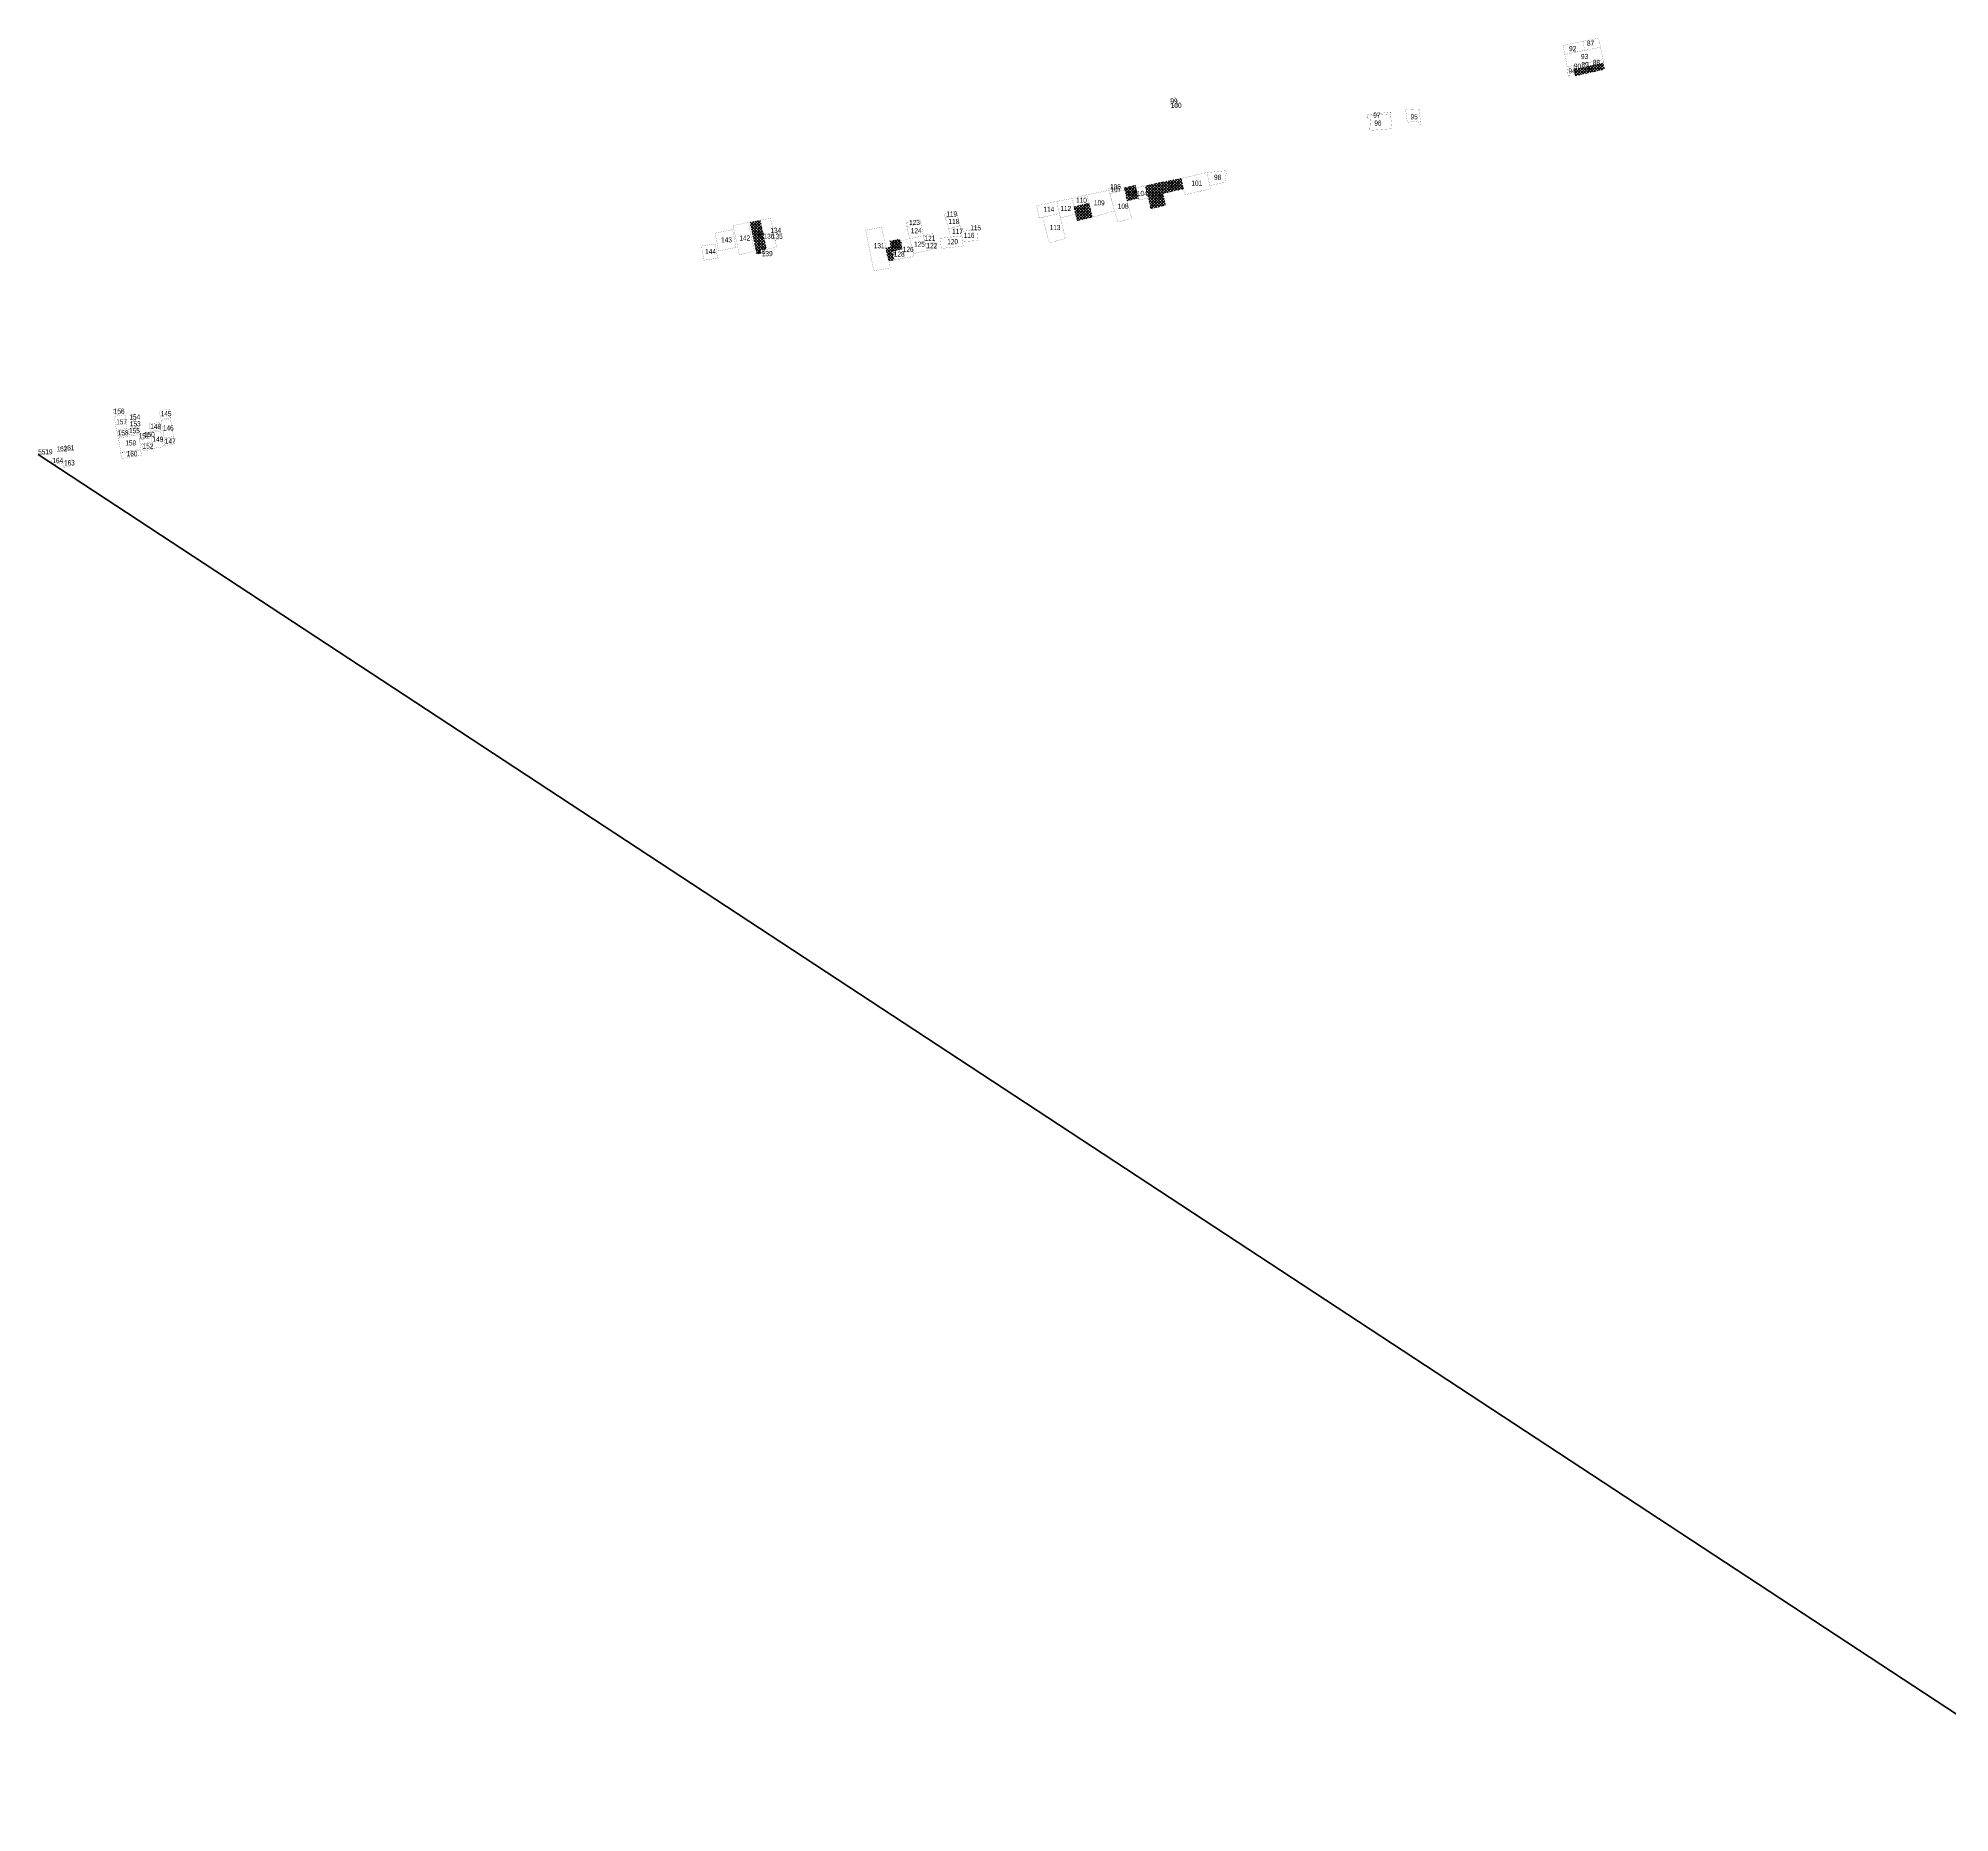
# Model space of a CAD drawing. Header units: millimetres. Extents: x 500132 to 619391, y 3323720 to 3402660.
# Drawn here: x 534167 to 535653, y 3372320 to 3373700 of the extents above; entities that cross this region are included whole.
import ezdxf

# ---------------------------------------------------------------- set-up
doc = ezdxf.new("R2010")
doc.units = ezdxf.units.MM
doc.layers.add('房屋拆迁', color=7, linetype='Continuous')
doc.styles.add('mrdsStandard', font='slromans.shx', dxfattribs={"width": 0.75, "height": 4, "bigfont": 'hztxt.shx'})

msp = doc.modelspace()

# ---------------------------------------------------------------- hatches: boundary and pattern name
at = {"layer": '房屋拆迁', "lineweight": 50}
h = msp.add_hatch(dxfattribs=at)
h.set_pattern_fill('ANSI37', color=1, scale=0.5, style=0)
h.paths.add_polyline_path([(535360.8, 3373675.5), (535361.9, 3373670.5), (535384.6, 3373675.6), (535383.5, 3373680.5)])
h = msp.add_hatch(dxfattribs=at)
h.set_pattern_fill('ANSI37', color=1, scale=0.5, style=0)
h.paths.add_polyline_path([(535022, 3373575.3), (535013.3, 3373573.3), (535011, 3373583.5), (535019.7, 3373585.5)])
h = msp.add_hatch(dxfattribs=at)
h.set_pattern_fill('ANSI37', color=1, scale=0.5, style=0)
h.paths.add_polyline_path([(535027.3, 3373585), (535031.8, 3373567.2), (535043.3, 3373569.8), (535039.2, 3373587.7)])
h = msp.add_hatch(dxfattribs=at)
h.set_pattern_fill('ANSI37', color=1, scale=0.5, style=0)
h.paths.add_polyline_path([(535057.2, 3373582.7), (535041.2, 3373579), (535039.2, 3373587.7), (535055.4, 3373590.8)])
h = msp.add_hatch(dxfattribs=at)
h.set_pattern_fill('ANSI37', color=1, scale=0.5, style=0)
h.paths.add_polyline_path([(534983.7, 3373571.7), (534971.9, 3373568.7), (534973.1, 3373563.1), (534974.4, 3373557.8), (534986.2, 3373560.6)])
h = msp.add_hatch(dxfattribs=at)
h.set_pattern_fill('ANSI37', color=6, scale=0.5, style=0)
h.paths.add_polyline_path([(534720, 3373556.6), (534724.8, 3373534.3), (534732.8, 3373536), (534728, 3373558.3)])
h = msp.add_hatch(dxfattribs=at)
h.set_pattern_fill('ANSI37', color=1, scale=0.5, style=0)
h.paths.add_polyline_path([(534827.9, 3373526.5), (534826.1, 3373534.1), (534825.5, 3373536.7), (534829.6, 3373537.7), (534830.5, 3373534), (534832.2, 3373527.3)])
h = msp.add_hatch(dxfattribs=at)
h.set_pattern_fill('ANSI37', color=1, scale=0.5, style=0)
h.paths.add_polyline_path([(534838.5, 3373535.8), (534830.5, 3373534), (534828.7, 3373541.9), (534836.6, 3373543.7)])
h = msp.add_hatch(dxfattribs=at)
h.set_pattern_fill('ANSI37', color=6, scale=0.5, style=0)
h.paths.add_polyline_path([(534725.5, 3373534.4), (534726, 3373532), (534728.7, 3373532.6), (534728.2, 3373535)])

# ---------------------------------------------------------------- linework, layer by layer
at = {"layer": '房屋拆迁', "color": 1, "linetype": 'Continuous', "lineweight": 50, "const_width": 0.1}
for points in [[(535367.8, 3373697.4), (535369.1, 3373690.3), (535381.5, 3373692.8), (535379.9, 3373699.7), (535367.8, 3373697.4), (535367.8, 3373697.4)], [(535353.6, 3373687.2), (535369.1, 3373690.3), (535367.8, 3373697.4), (535352.3, 3373694.2), (535353.6, 3373687.2), (535353.6, 3373687.2)], [(535383.4, 3373683.2), (535355.5, 3373677.6), (535353.6, 3373687.2), (535381.5, 3373692.8), (535383.4, 3373683.2)], [(535361.6, 3373671.6), (535360.8, 3373675.5), (535360, 3373678.5), (535355.5, 3373677.6), (535356.3, 3373670.3), (535358.4, 3373670.8), (535361.6, 3373671.6)], [(535366, 3373676.6), (535365.6, 3373679.6), (535360, 3373678.5), (535360.8, 3373675.5), (535366, 3373676.6)], [(535360.8, 3373675.5), (535361.9, 3373670.5), (535384.6, 3373675.6), (535383.5, 3373680.5), (535360.8, 3373675.5)], [(535372.2, 3373678), (535371.7, 3373680.8), (535365.6, 3373679.6), (535366, 3373676.6), (535372.2, 3373678)], [(535383.4, 3373683.2), (535371.7, 3373680.8), (535372.2, 3373678), (535383.5, 3373680.5), (535383.4, 3373683.2)], [(535051.9, 3373648), (535047.4, 3373647.5), (535046.7, 3373653), (535051.2, 3373653.6), (535051.9, 3373648)], [(535051.9, 3373648), (535049.4, 3373647.7), (535049.6, 3373646.3), (535052.1, 3373646.8), (535051.9, 3373648)], [(535200.3, 3373637.1), (535202.5, 3373637.3), (535202.3, 3373639.5), (535218.2, 3373640.7), (535218.4, 3373642.3), (535200.1, 3373640.4), (535200.3, 3373637.1)], [(535202.3, 3373639.5), (535202.9, 3373631.6), (535201.9, 3373631.5), (535202.1, 3373628.1), (535219.1, 3373629.4), (535218.2, 3373640.7), (535202.3, 3373639.5)], [(535229.9, 3373644.1), (535231.2, 3373634.4), (535239.5, 3373635.4), (535239.8, 3373633.1), (535241.7, 3373632.6), (535240.3, 3373644.6), (535229.9, 3373644.1), (535229.9, 3373644.1)], [(535078.2, 3373582.6), (535058.2, 3373578.1), (535055.4, 3373590.8), (535075.3, 3373595.3), (535078.2, 3373582.6)], [(535075.3, 3373595.3), (535077.6, 3373585.2), (535089.4, 3373587.8), (535090.6, 3373596.8), (535075.3, 3373595.3)], [(534986.2, 3373560.6), (534983.7, 3373571.7), (534981.9, 3373578), (534999.3, 3373581.5), (535003.5, 3373565.5), (534986.2, 3373560.6)], [(534999.9, 3373579), (535011.4, 3373581.9), (535011, 3373583.5), (535005.5, 3373582.6), (535002, 3373582), (535001.7, 3373583.3), (534999, 3373582.7), (534999.3, 3373581.5), (534999.9, 3373579)], [(534999.9, 3373579), (535003.5, 3373565.5), (535005.9, 3373556.9), (535016.8, 3373559.7), (535015.3, 3373565.4), (535013.3, 3373573.3), (535011.4, 3373581.9), (534999.9, 3373579)], [(535005.5, 3373582.6), (535002, 3373582), (535001.4, 3373585.1), (535004.8, 3373585.8), (535005.5, 3373582.6)], [(535022, 3373575.3), (535013.3, 3373573.3), (535011, 3373583.5), (535019.7, 3373585.5), (535022, 3373575.3)], [(535020.1, 3373583.6), (535022, 3373575.3), (535022.3, 3373574), (535029.7, 3373575.5), (535027.3, 3373585), (535020.1, 3373583.6)], [(535027.3, 3373585), (535031.8, 3373567.2), (535043.3, 3373569.8), (535039.2, 3373587.7), (535027.3, 3373585)], [(535057.2, 3373582.7), (535041.2, 3373579), (535039.2, 3373587.7), (535055.4, 3373590.8), (535057.2, 3373582.7)], [(534881.3, 3373562.2), (534871.9, 3373560), (534870.9, 3373563.3), (534880.3, 3373565.2), (534881.3, 3373562.2)], [(534942.9, 3373569.4), (534945, 3373560), (534960.6, 3373563.5), (534958.5, 3373572.9), (534942.9, 3373569.4)], [(534973.1, 3373563.1), (534961.5, 3373560), (534960.6, 3373563.5), (534958.5, 3373572.9), (534970.5, 3373575.2), (534973.1, 3373563.1)], [(534971.9, 3373568.7), (534970.5, 3373575.2), (534981.9, 3373578), (534983.7, 3373571.7), (534971.9, 3373568.7)], [(534983.7, 3373571.7), (534971.9, 3373568.7), (534973.1, 3373563.1), (534974.4, 3373557.8), (534986.2, 3373560.6), (534983.7, 3373571.7)], [(534842, 3373553.3), (534853.1, 3373555.6), (534852.2, 3373558.9), (534841.7, 3373556.6), (534842, 3373553.3)], [(534844.3, 3373543.9), (534854.8, 3373546.1), (534853.1, 3373555.6), (534842, 3373553.3), (534844.3, 3373543.9)], [(534883.3, 3373553.9), (534874.6, 3373551.6), (534871.9, 3373560), (534881.3, 3373562.2), (534883.3, 3373553.9)], [(534884.4, 3373549.5), (534884.9, 3373546), (534876.1, 3373545.1), (534874.3, 3373551.6), (534883.3, 3373553.9), (534884.4, 3373549.5)], [(534897.1, 3373542.5), (534885.4, 3373541.6), (534884.9, 3373546), (534884.4, 3373549.5), (534896.4, 3373551), (534897.1, 3373542.5)], [(534896.4, 3373551), (534893.4, 3373550.6), (534892.9, 3373553.1), (534896, 3373553.4), (534896.4, 3373551)], [(534960.6, 3373563.5), (534947.7, 3373560.6), (534952.6, 3373540.7), (534965.3, 3373544), (534960.6, 3373563.5)], [(534827.9, 3373526.5), (534826.1, 3373534.1), (534825.5, 3373536.7), (534829.6, 3373537.7), (534830.5, 3373534), (534832.2, 3373527.3), (534827.9, 3373526.5)], [(534838.5, 3373535.8), (534830.5, 3373534), (534828.7, 3373541.9), (534836.6, 3373543.7), (534838.5, 3373535.8)], [(534838.5, 3373535.8), (534830.5, 3373534), (534832.2, 3373527.3), (534840.1, 3373528.8), (534838.5, 3373535.8)], [(534844.3, 3373543.9), (534837, 3373542.1), (534838.5, 3373535.8), (534840.1, 3373528.8), (534846.4, 3373530.1), (534847.6, 3373530.2), (534844.3, 3373543.9)], [(534854.8, 3373546.1), (534844.3, 3373543.9), (534847.1, 3373532.3), (534857.7, 3373534.6), (534854.8, 3373546.1)], [(534854.8, 3373546.1), (534856.3, 3373539.9), (534863.8, 3373541.4), (534862.1, 3373548), (534854.8, 3373546.1)], [(534863.8, 3373541.4), (534856.3, 3373539.9), (534857.7, 3373534.6), (534865.1, 3373536.5), (534863.8, 3373541.4)], [(534868.8, 3373536.3), (534885.8, 3373538.2), (534884.9, 3373546), (534867.9, 3373544.2), (534868.8, 3373536.3)], [(534224.8, 3373410.8), (534225.3, 3373407), (534232.6, 3373408), (534232.1, 3373411.8), (534224.8, 3373410.8)], [(534225.6, 3373405.7), (534227.4, 3373395), (534235.7, 3373396.4), (534234, 3373407.1), (534225.6, 3373405.7)], [(534238.8, 3373401.3), (534239.9, 3373396.9), (534243.6, 3373397.9), (534242.6, 3373402.2), (534238.8, 3373401.3)], [(534239.6, 3373407.3), (534240.5, 3373402.3), (534242.3, 3373402.6), (534241.4, 3373407.6), (534239.6, 3373407.3)], [(534260.7, 3373410.1), (534261.8, 3373403.4), (534269.7, 3373404.7), (534268.6, 3373411.4), (534260.7, 3373410.1)], [(534262, 3373402.5), (534264.6, 3373388.7), (534271.7, 3373390.1), (534269.2, 3373403.8), (534262, 3373402.5)], [(534227.8, 3373394), (534228.7, 3373389.9), (534235.9, 3373391.3), (534235.1, 3373395.4), (534227.8, 3373394)], [(534228.9, 3373388.9), (534230.8, 3373377.7), (534246.5, 3373380.4), (534244.6, 3373391.6), (534228.9, 3373388.9)], [(534236.4, 3373395.7), (534237.3, 3373391.3), (534244.8, 3373392.8), (534243.9, 3373397.2), (534236.4, 3373395.7)], [(534245.9, 3373391.9), (534246.9, 3373387.6), (534250.4, 3373388.5), (534249.4, 3373392.8), (534245.9, 3373391.9)], [(534250.8, 3373392.8), (534251.6, 3373389.4), (534253.6, 3373389.9), (534252.9, 3373393.2), (534250.8, 3373392.8)], [(534252.7, 3373399.8), (534253.7, 3373394), (534261.4, 3373395.3), (534260.5, 3373401), (534252.7, 3373399.8)], [(534253.8, 3373393), (534255.9, 3373380.8), (534263.9, 3373382.2), (534261.7, 3373394.5), (534253.8, 3373393)], [(534264.3, 3373387.8), (534265.1, 3373383), (534272.6, 3373384.4), (534271.7, 3373389.1), (534264.3, 3373387.8)], [(534168.7, 3373379.3), (534169.1, 3373375.8), (534173.6, 3373376.4), (534173.2, 3373379.9), (534168.7, 3373379.3)], [(534176.9, 3373372.6), (534177.6, 3373368.2), (534185.1, 3373369.4), (534184.4, 3373373.8), (534176.9, 3373372.6)], [(534182.3, 3373381.2), (534183.1, 3373378.3), (534186.1, 3373379), (534185.4, 3373381.9), (534182.3, 3373381.2)], [(534185.6, 3373370.6), (534186.5, 3373366.2), (534194.4, 3373367.8), (534193.5, 3373372.2), (534185.6, 3373370.6)], [(534187.5, 3373382.3), (534188.1, 3373378.8), (534191.9, 3373379.5), (534191.3, 3373383), (534187.5, 3373382.3)], [(534230.7, 3373377.2), (534231.3, 3373373.1), (534246.8, 3373375.4), (534246.2, 3373379.5), (534230.7, 3373377.2)], [(534247, 3373384.3), (534248.1, 3373378.8), (534255.2, 3373380.1), (534254.1, 3373385.6), (534247, 3373384.3)]]:
    msp.add_lwpolyline(points, dxfattribs=at)
at = {"layer": '房屋拆迁', "color": 6, "linetype": 'Continuous', "lineweight": 50, "const_width": 0.1}
for points in [[(534692.9, 3373548.2), (534695.6, 3373534.4), (534709.2, 3373537.1), (534706.4, 3373550.9), (534692.9, 3373548.2)], [(534706.9, 3373554), (534711.7, 3373531.5), (534723.5, 3373534.1), (534718.6, 3373556.6), (534706.9, 3373554)], [(534720, 3373556.6), (534724.8, 3373534.3), (534732.8, 3373536), (534728, 3373558.3), (534720, 3373556.6)], [(534720, 3373556.6), (534724.8, 3373534.3), (534732.8, 3373536), (534728, 3373558.3), (534720, 3373556.6)], [(534732.8, 3373536), (534732.9, 3373535.6), (534740.7, 3373537.3), (534735.9, 3373559.9), (534728, 3373558.3), (534732.8, 3373536)], [(534741.5, 3373548), (534738.6, 3373547.2), (534737.6, 3373551.9), (534739.6, 3373552.7), (534741.5, 3373548)], [(534693.1, 3373539.8), (534682.4, 3373538.2), (534684.1, 3373527.1), (534694.8, 3373528.7), (534693.1, 3373539.8)], [(534741.5, 3373548), (534738.6, 3373547.2), (534739.6, 3373542.7), (534742.5, 3373543.5), (534741.5, 3373548)], [(534725.5, 3373534.4), (534726, 3373532), (534728.7, 3373532.6), (534728.2, 3373535), (534725.5, 3373534.4)], [(534725.5, 3373534.4), (534726, 3373532), (534728.7, 3373532.6), (534728.2, 3373535), (534725.5, 3373534.4)], [(534731.9, 3373532.5), (534732.2, 3373531.1), (534733.6, 3373531.3), (534733.3, 3373532.8), (534731.9, 3373532.5)]]:
    msp.add_lwpolyline(points, dxfattribs=at)
at = {"layer": '房屋拆迁', "color": 1, "linetype": 'Continuous', "lineweight": 50, "const_width": 0.1}
msp.add_lwpolyline([(534816.3, 3373518.8), (534829.1, 3373521.2), (534822.4, 3373552.9), (534810, 3373550.5)], close=True, dxfattribs=at)
at = {"layer": '房屋拆迁', "lineweight": 50}
msp.add_lwpolyline([(534166.5, 3373376.2), (609789.5, 3323720.3)], dxfattribs=at)

# ---------------------------------------------------------------- texts
at = {"layer": '房屋拆迁', "color": 4, "lineweight": 50, "style": 'mrdsStandard', "width": 0.75}
for s, p in [('92', (535357, 3373689.7)), ('93', (535366.2, 3373683.6)), ('87', (535370.9, 3373693.9)), ('94', (535356.5, 3373672.4)), ('90', (535360.8, 3373676)), ('89', (535366.6, 3373677.2)), ('91', (535370.4, 3373673.9)), ('88', (535375.4, 3373679)), ('99', (535047, 3373648.9)), ('100', (535047.3, 3373645.6)), ('97', (535204.7, 3373638)), ('95', (535233.7, 3373636.7)), ('96', (535205.5, 3373631.8)), ('106', (535000, 3373582.3)), ('107', (535000.3, 3373580.4)), ('105', (535013.1, 3373577.8)), ('104', (535020.9, 3373577.1)), ('102', (535044.8, 3373583.5)), ('101', (535063.3, 3373585.1)), ('98', (535080.9, 3373589.7)), ('114', (534948.3, 3373564.8)), ('112', (534961.4, 3373565.4)), ('110', (534973.6, 3373571.8)), ('111', (534974.4, 3373562.8)), ('109', (534987.5, 3373569.8)), ('108', (535006, 3373567.2)), ('103', (535032, 3373575.8)), ('134', (534735.9, 3373548.4)), ('123', (534843.8, 3373554.5)), ('124', (534845.1, 3373548.1)), ('119', (534872.7, 3373561.1)), ('118', (534874.4, 3373555.3)), ('117', (534877.2, 3373547.6)), ('115', (534891.3, 3373550.4)), ('113', (534953.1, 3373550.6)), ('144', (534685.2, 3373531.9)), ('143', (534697.6, 3373541)), ('142', (534711.8, 3373542.4)), ('137', (534723, 3373544.7)), ('140', (534723.7, 3373531.9)), ('141', (534723.7, 3373531.9)), ('136', (534730.6, 3373543.8)), ('135', (534737.1, 3373543.8)), ('131', (534816.3, 3373536.5)), ('127', (534830.1, 3373537.3)), ('126', (534838.9, 3373533.6)), ('125', (534847.6, 3373537.6)), ('121', (534855.8, 3373542.2)), ('122', (534857.3, 3373536.5)), ('120', (534873.4, 3373539.6)), ('116', (534886.2, 3373544.5)), ('139', (534729.3, 3373530.3)), ('129', (534825.2, 3373531.1)), ('128', (534831.9, 3373529.9)), ('156', (534225.3, 3373407.8)), ('157', (534227.2, 3373399.5)), ('154', (534237.5, 3373403.3)), ('153', (534237.8, 3373398)), ('145', (534261.8, 3373405.8)), ('158', (534228.4, 3373391)), ('159', (534234.3, 3373383.1)), ('155', (534237.2, 3373392.7)), ('151', (534244.7, 3373388.6)), ('150', (534248.8, 3373389.7)), ('148', (534253.7, 3373395.9)), ('149', (534255.4, 3373386)), ('146', (534263.5, 3373394.7)), ('147', (534265, 3373384.5)), ('5519', (534166.5, 3373376.2)), ('164', (534177.6, 3373369.4)), ('162', (534180.8, 3373378.5)), ('161', (534186.3, 3373379.3)), ('160', (534235.3, 3373374.7)), ('152', (534247.7, 3373380.6)), ('163', (534186.6, 3373367.6))]:
    msp.add_text(s, height=4, dxfattribs=at).set_placement(p)

doc.saveas('drawing.dxf')
